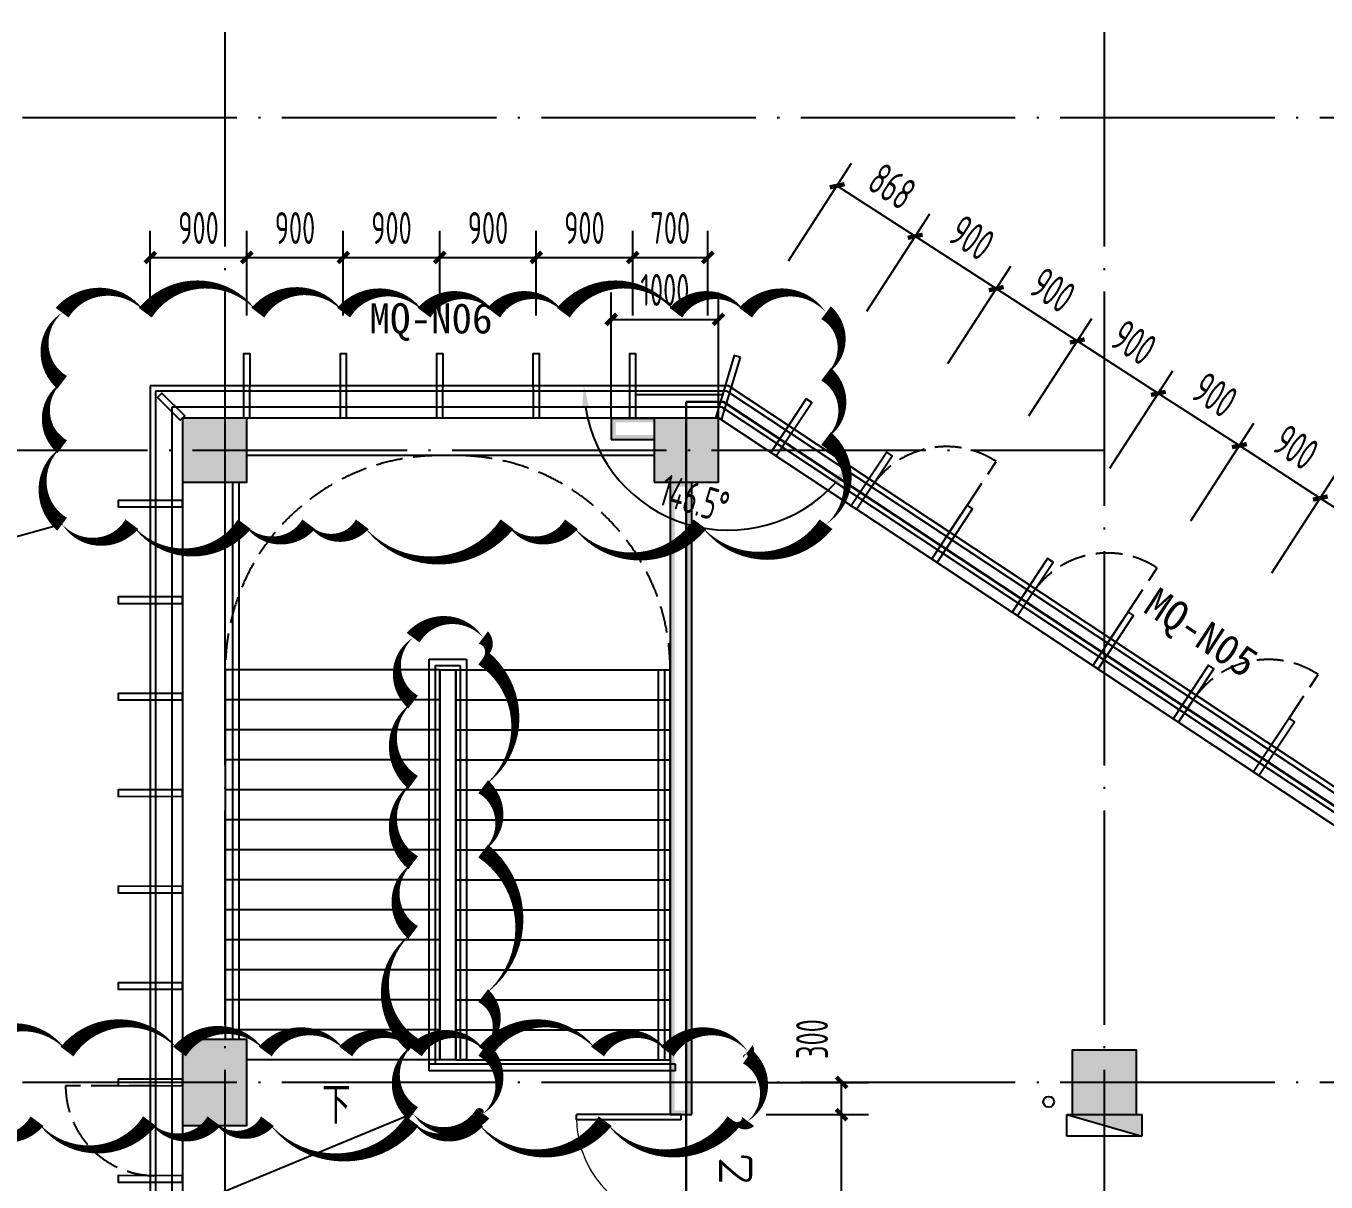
# Model space of a CAD drawing. Extents: x -228436 to 200315, y -41539 to 163917.
# Drawn here: x -2059 to 10067, y 70471 to 81258 of the extents above; entities that cross this region are included whole.
import ezdxf

# ---------------------------------------------------------------- set-up
doc = ezdxf.new("R2010")
doc.units = 0
doc.header["$LTSCALE"] = 1000
doc.header["$MEASUREMENT"] = 0
for name, pattern in [('13#楼幕墙$0$DASH', [0.35, 0.25, -0.1]), ('X-104 13#平面$0$ACAD_ISO05W100', [34, 24, -3, 0.5, -3, 0.5, -3]), ('X-104 13#平面$0$DASH', [0.35, 0.25, -0.1]), ('X-104 13#平面$0$DOTE', [2.42, 2, -0.2, 0.02, -0.2])]:
    doc.linetypes.add(name, pattern=pattern)
for name, color, linetype in [('01-标注_尺寸', 124, 'Continuous'), ('13#楼幕墙$0$A-C_幕墙龙骨', 133, 'Continuous'), ('13#楼幕墙$0$A-C_玻璃幕墙', 140, 'Continuous'), ('13#楼幕墙$0$A-C_窗', 140, 'Continuous'), ('13#楼幕墙$0$A-TECH_结构', 21, 'Continuous'), ('13#楼幕墙$0$A-金属背板', 30, 'Continuous'), ('PUB_HATCH', 8, 'Continuous'), ('PUB_WALL', 9, 'Continuous'), ('X-104 13#平面$0$02-TEXT_标注', 130, 'Continuous'), ('X-104 13#平面$0$A-E_栏杆', 232, 'Continuous'), ('X-104 13#平面$0$A-E_电梯', 171, 'Continuous'), ('X-104 13#平面$0$A-TECH_水', 3, 'Continuous'), ('X-104 13#平面$0$A-TECH_结构', 21, 'Continuous'), ('X-104 13#平面$0$A_AXIS-轴线', 36, 'X-104 13#平面$0$DOTE'), ('X-104 13#平面$0$A_STR-砌块墙', 121, 'Continuous'), ('X-104 13#平面$0$A_STR-砼柱', 51, 'Continuous'), ('X-104 13#平面$0$DIM_SYMB', 3, 'Continuous'), ('X-104 13#平面$0$DOOR_FIRE', 220, 'Continuous'), ('X-104 13#平面$0$DOOR_FIRE_TEXT', 7, 'Continuous'), ('X-104 13#平面$0$PUB_TEXT', 7, 'Continuous')]:
    doc.layers.add(name, color=color, linetype=linetype)
doc.layers.add('X-104 13#平面$0$000套内', color=226, linetype='Continuous', lineweight=30, plot=False)
doc.layers.add('X-104 13#平面$0$DIM_MODI', color=6, linetype='Continuous', plot=False)
doc.styles.add('_TCH_DIM_T3', font='ros1.shx', dxfattribs={"width": 0.705882, "bigfont": 'jd.shx'})
doc.styles.add('X-104 13#平面$0$_TCH_AXIS', font='STXIHEI_0.TTF', dxfattribs={"width": 0.75})
doc.styles.add('X-104 13#平面$0$_TCH_DIM', font='ros1.shx', dxfattribs={"width": 0.8, "bigfont": 'jd.shx'})
doc.styles.add('X-104 13#平面$0$_TCH_WINDOW', font='STXIHEI_0.TTF', dxfattribs={"width": 0.75, "height": 3.5})
doc.dimstyles.new('_TCH_ARCH&&100', dxfattribs={"dimtxt": 297.5, "dimasz": 100, "dimexe": 250, "dimexo": 300, "dimgap": 126.25, "dimtad": 1, "dimdec": 0, "dimzin": 0, "dimdsep": 46, "dimtxsty": '_TCH_DIM_T3', "dimblk": 'ARCHTICK', "dimcen": 0.09, "dimclrt": 7, "dimazin": 2, "dimtfac": 1, "dimtdec": 0, "dimtix": 1, "dimtmove": 2, "dimatfit": 3, "dimfxl": 0, "dimtolj": 1, "dimtzin": 0, "dimarcsym": 0})
doc.dimstyles.new('_TCH_ARROW&&100', dxfattribs={"dimtxt": 297.5, "dimasz": 200, "dimexe": 250, "dimexo": 300, "dimgap": 100, "dimtad": 1, "dimdec": 0, "dimzin": 0, "dimdsep": 46, "dimtxsty": '_TCH_DIM_T3', "dimcen": 0.09, "dimclrt": 7, "dimazin": 2, "dimtfac": 1, "dimtdec": 0, "dimtix": 1, "dimtmove": 2, "dimatfit": 3, "dimfxl": 0, "dimtolj": 1, "dimtzin": 0, "dimarcsym": 0})

# ---------------------------------------------------------------- blocks, each defined once
blk = doc.blocks.new('13#楼幕墙$0$A$C2CD63A88')
at = {"linetype": '13#楼幕墙$0$DASH'}
blk.add_lwpolyline([(-10, 720), (-10, -120)], dxfattribs=at)
blk.add_arc((-10, 720), 840, 270, 360, dxfattribs=at)
blk = doc.blocks.new('13#楼幕墙$0$A$C19832372')
blk.add_lwpolyline([(-384, -466), (-334, -498), (-8, 5), (-59, 38)], close=True)
blk = doc.blocks.new('*U102')
at = {"layer": '13#楼幕墙$0$A-C_幕墙龙骨', "rotation": 32.87626175215657}
blk.add_blockref('13#楼幕墙$0$A$C19832372', (40, 300), dxfattribs=at)
blk = doc.blocks.new('*U103')
at = {"layer": '13#楼幕墙$0$A-C_幕墙龙骨', "color": 0, "linetype": 'ByBlock', "lineweight": -2, "transparency": 16777216}
for p in [(0, 0), (900, 0), (1800, 0), (2700, 0), (3600, 0)]:
    blk.add_blockref('*U102', p, dxfattribs=at)
blk = doc.blocks.new('13#楼幕墙$0$A$C7A413A1D')
blk.add_lwpolyline([(-70, -300), (-10, -300), (-10, 0), (-70, 0)], close=True)
blk = doc.blocks.new('13#楼幕墙')
at = {"layer": '13#楼幕墙$0$A-C_幕墙龙骨'}
blk.add_lwpolyline([(4604, 78166), (4546, 78183), (4374, 77609), (4431, 77591)], close=True, dxfattribs=at)
at = {"layer": '13#楼幕墙$0$A-C_玻璃幕墙'}
for p, q in [((4493, 77900), (-900, 77900)), ((-900, 77900), (-900, 59700)), ((12500, 72600), (4493, 77900)), ((4478, 77850), (-850, 77850)), ((-850, 77850), (-850, 59750)), ((12485, 72550), (4478, 77850)), ((4432, 77700), (-700, 77700)), ((-700, 77700), (-700, 59900)), ((12440, 72400), (4432, 77700))]:
    blk.add_line(p, q, dxfattribs=at)
at = {"layer": '13#楼幕墙$0$A-TECH_结构'}
blk.add_lwpolyline([(4402, 77600), (-600, 77600), (-600, 60000), (21800, 60000), (21800, 61600), (58100, 61600), (58100, 81220), (53261, 85280), (38100, 76527), (38100, 72300), (12410, 72300), (4402, 77600)], dxfattribs=at)
at = {"layer": '13#楼幕墙$0$A-金属背板'}
blk.add_lwpolyline([(3630, 77820), (4437, 77820)], dxfattribs=at)
at = {"layer": '13#楼幕墙$0$A-C_幕墙龙骨'}
blk.add_blockref('*U103', (0, 77900), dxfattribs=at)
at = {"layer": '13#楼幕墙$0$A-C_幕墙龙骨', "xscale": -1, "rotation": 225.0000000000021}
blk.add_blockref('13#楼幕墙$0$A$C7A413A1D', (-572, 77628), dxfattribs=at)
at = {"layer": '13#楼幕墙$0$A-C_幕墙龙骨'}
for p, rotation in [((5278, 77740), 359.3762617522031), ((6028, 77243), 359.3762617522031), ((-1200, 76840), 122.8762617521566), ((6779, 76747), 359.3762617522031), ((7529, 76250), 359.3762617522031), ((-1200, 75940), 122.8762617521566), ((8280, 75753), 359.3762617522031), ((-1200, 75040), 122.8762617521566), ((9030, 75256), 359.3762617522031), ((9781, 74760), 359.3762617522031), ((-1200, 74140), 122.8762617521566), ((-1200, 73240), 122.8762617521566), ((-1200, 72340), 122.8762617521566), ((-1200, 71440), 122.8762617521566), ((-1200, 70540), 122.8762617521566)]:
    blk.add_blockref('13#楼幕墙$0$A$C19832372', p, dxfattribs=dict(at, rotation=rotation))
at = {"layer": '13#楼幕墙$0$A-C_窗'}
for p, rotation in [((6916, 77099), 146.5000000001334), ((8417, 76106), 146.5000579898822), ((9918, 75112), 146.5000000001286), ((-1570, 71360), 270)]:
    blk.add_blockref('13#楼幕墙$0$A$C2CD63A88', p, dxfattribs=dict(at, rotation=rotation))
blk = doc.blocks.new('X-104 13#平面$0$轴网')
at = {"layer": 'X-104 13#平面$0$A_AXIS-轴线', "linetype": 'X-104 13#平面$0$DOTE'}
for p, q in [((-200, -7401), (-200, 24620.3)), ((8000, -7401), (8000, 24620.3)), ((60408.4, 18000), (-2925, 18000)), ((60408.4, 9000), (-2925, 9000))]:
    blk.add_line(p, q, dxfattribs=at)
blk = doc.blocks.new('X-104 13#平面$0$$TwtSys$00000434')
for p, q in [((-0.5, 0.5), (-0.5, -0.5)), ((-0.5, -0.5), (0.5, 0.5)), ((0.5, 0.5), (-0.5, 0.5)), ((0.5, -0.5), (0.5, 0.5)), ((-0.5, -0.5), (0.5, -0.5))]:
    blk.add_line(p, q)
blk.add_solid([(0.5, -0.5), (0.5, 0.5), (-0.5, -0.5)])
blk = doc.blocks.new('X-104 13#平面$0$A$C55540B70')
at = {"layer": 'X-104 13#平面$0$A-TECH_水'}
blk.add_circle((-50020, 71220), 50, dxfattribs=at)
at = {"layer": 'X-104 13#平面$0$A-TECH_水', "xscale": -700, "yscale": 200, "zscale": 700, "rotation": 180}
blk.add_blockref('X-104 13#平面$0$$TwtSys$00000434', (-49500, 71000), dxfattribs=at)
blk = doc.blocks.new('X-104 13#平面$0$$DorLib2D$00000002')
for p, q in [((-0.5, 0), (-0.5, 0.4875)), ((-0.475, 0.4875), (-0.5, 0.4875)), ((-0.475, 0), (-0.475, 0.4875)), ((0.475, 0), (0.475, 0.4875)), ((0.475, 0.4875), (0.5, 0.4875)), ((0.5, 0), (0.5, 0.4875)), ((-0.5, 0), (-0.475, 0)), ((0.5, 0), (0.475, 0))]:
    blk.add_line(p, q)
at = {"lineweight": 13}
for centre, start, end in [((-0.4875, 0), 0, 88.53072), ((0.4875, 0), 91.46928, 180)]:
    blk.add_arc(centre, 0.4875, start, end, dxfattribs=at)
blk = doc.blocks.new('_FZH')
blk.add_lwpolyline([(-0.5, -0.5), (0.5, -0.5), (0.5, 0.5), (-0.5, 0.5)], close=True)
at = {"layer": 'PUB_HATCH'}
blk.add_solid([(-0.5, -0.5), (0.5, -0.5), (-0.5, 0.5), (0.5, 0.5)], dxfattribs=at)
blk = doc.blocks.new('X-104 13#平面')
at = {"layer": 'PUB_WALL'}
for points in [[(0, 77600), (-600, 77600), (-560, 77560), (-40, 77560)], [(-600, 77600), (-600, 77000), (-560, 77040), (-560, 77560)], [(0, 77000), (0, 77600), (-40, 77560), (-40, 77040)], [(3800, 77560), (3800, 77600), (3400, 77600), (3400, 77560)], [(3400, 77600), (3400, 77400), (3440, 77400), (3440, 77600)], [(4400, 77600), (3800, 77600), (3840, 77560), (4360, 77560)], [(3800, 77600), (3800, 77000), (3840, 77040), (3840, 77560)], [(4400, 77000), (4400, 77600), (4360, 77560), (4360, 77040)], [(3800, 77400), (3800, 77440), (3400, 77440), (3400, 77400)], [(-600, 77000), (0, 77000), (-40, 77040), (-560, 77040)], [(3800, 77000), (4400, 77000), (4360, 77040), (3840, 77040)], [(3950, 77000), (3950, 71100), (3990, 71140), (3990, 76960)], [(4150, 77000), (3950, 77000), (3990, 76960), (4110, 76960)], [(4150, 71100), (4150, 77000), (4110, 76960), (4110, 71140)], [(0, 71800), (-600, 71800), (-560, 71760), (-40, 71760)], [(-600, 71800), (-600, 71000), (-560, 71040), (-560, 71760)], [(0, 71000), (0, 71800), (-40, 71760), (-40, 71040)], [(8300, 71700), (7700, 71700), (7740, 71660), (8260, 71660)], [(7700, 71700), (7700, 71100), (7740, 71140), (7740, 71660)], [(8300, 71100), (8300, 71700), (8260, 71660), (8260, 71140)], [(3950, 71100), (4150, 71100), (4110, 71140), (3990, 71140)], [(7700, 71100), (8300, 71100), (8260, 71140), (7740, 71140)], [(-600, 71000), (0, 71000), (-40, 71040), (-560, 71040)]]:
    blk.add_hatch(color=256, dxfattribs=at).paths.add_polyline_path(points)
at = {"color": 8, "linetype": 'X-104 13#平面$0$DASH'}
for centre, start, end in [((1800, 75250), 90, 180), ((1950, 75250), 360, 90)]:
    blk.add_arc(centre, 2000, start, end, dxfattribs=at)
at = {"layer": 'X-104 13#平面$0$000套内'}
blk.add_lwpolyline([(4100, 77750), (4100, 68700), (-750, 68700), (-750, 59850), (21950, 59850), (21950, 61450), (58250, 61450), (58250, 71300), (48400, 71300), (48400, 73450), (53400, 73450), (53400, 80500), (58250, 80500), (58250, 81290.1), (53289, 85452.6), (37950, 76613.3), (37950, 72450), (12454.9, 72450), (4447.4, 77750)], close=True, dxfattribs=at)
at = {"layer": 'X-104 13#平面$0$A-E_栏杆'}
for p, q in [((-130, 71800), (-130, 77000)), ((-70, 71800), (-70, 77000)), ((1700, 71510), (1700, 75350)), ((1700, 75350), (2050, 75350)), ((2050, 75350), (2050, 71610)), ((1760, 71570), (1760, 75290)), ((1760, 75290), (1990, 75290)), ((1990, 75290), (1990, 71610)), ((3840, 71610), (3840, 75250)), ((3840, 75250), (3900, 75250)), ((3900, 71610), (3900, 75250)), ((4000, 71570), (1760, 71570)), ((2050, 71610), (1990, 71610)), ((3840, 71610), (3900, 71610)), ((4000, 71510), (4000, 71570)), ((4000, 71510), (1700, 71510))]:
    blk.add_line(p, q, dxfattribs=at)
at = {"layer": 'X-104 13#平面$0$A-E_电梯'}
for p, q in [((-200, 75250), (-200, 77000)), ((-200, 75250), (-200, 71800)), ((1800, 75250), (-200, 75250)), ((1800, 75250), (1800, 71610)), ((1950, 71610), (1950, 75250)), ((1950, 75250), (3950, 75250)), ((3950, 71610), (3950, 75250)), ((1800, 74970), (-200, 74970)), ((1950, 74970), (3950, 74970)), ((1800, 74690), (-200, 74690)), ((1950, 74690), (3950, 74690)), ((1800, 74410), (-200, 74410)), ((1950, 74410), (3950, 74410)), ((1800, 74130), (-200, 74130)), ((1950, 74130), (3950, 74130)), ((1800, 73850), (-200, 73850)), ((1950, 73850), (3950, 73850)), ((1800, 73570), (-200, 73570)), ((1950, 73570), (3950, 73570)), ((1800, 73290), (-200, 73290)), ((1950, 73290), (3950, 73290)), ((1800, 73010), (-200, 73010)), ((1950, 73010), (3950, 73010)), ((1800, 72730), (-200, 72730)), ((1950, 72730), (3950, 72730)), ((1800, 72450), (-200, 72450)), ((1950, 72450), (3950, 72450)), ((1800, 72170), (-200, 72170)), ((1950, 72170), (3950, 72170)), ((1800, 71890), (-200, 71890)), ((1950, 71890), (3950, 71890)), ((1800, 71610), (0, 71610)), ((1950, 71610), (3950, 71610))]:
    blk.add_line(p, q, dxfattribs=at)
blk.add_lwpolyline([(3800, 77250), (0, 77250)], dxfattribs=at)
blk.add_lwpolyline([(1800, 75250), (1950, 75250), (1950, 71610), (1800, 71610)], close=True, dxfattribs=at)
at = {"layer": 'X-104 13#平面$0$A-TECH_结构'}
blk.add_lwpolyline([(58100, 61600), (58100, 81220), (53261.3, 85280.2), (38100, 76526.8), (38100, 72300), (12409.7, 72300), (4402.3, 77600), (-600, 77600), (-600, 60000), (21800, 60000), (21800, 61600)], close=True, dxfattribs=at)
at = {"layer": 'X-104 13#平面$0$A_AXIS-轴线', "linetype": 'X-104 13#平面$0$DOTE'}
blk.add_line((-2925, 77300), (8000, 77300), dxfattribs=at)
at = {"layer": 'X-104 13#平面$0$A_STR-砌块墙'}
for p, q in [((3400, 77600), (3800, 77600)), ((3400, 77600), (3400, 77400)), ((3400, 77400), (3800, 77400)), ((3950, 77000), (3950, 71100)), ((4150, 71100), (4150, 77000)), ((3950, 71100), (4150, 71100))]:
    blk.add_line(p, q, dxfattribs=at)
at = {"layer": 'X-104 13#平面$0$DIM_MODI'}
for p, q in [((-1722.2, 76608.9), (-29811.3, 68907.7)), ((1552, 71109.8), (-29996.3, 58074.9))]:
    blk.add_line(p, q, dxfattribs=at)
for points in [[(-1722.2, 76608.9, 0, 150, 0.5), (-1072.2, 76608.9, 0, 150, 0.5), (-22.2, 76608.9, 0, 150, 0.5), (577.8, 76608.9, 0, 150, 0.5), (1077.8, 76608.9, 0, 150, 0.5), (2427.8, 76608.9, 0, 150, 0.5), (3027.8, 76608.9, 0, 150, 0.5), (4227.8, 76608.9, 0, 150, 0.5), (5403.3, 76608.9, 0, 150, 0.5), (5403.3, 77408.9, 0, 150, 0.5), (5403.3, 78008.9, 0, 150, 0.5), (5403.3, 78582.5, 0, 150, 0.5), (4653.3, 78582.5, 0, 150, 0.5), (4003.3, 78582.5, 0, 150, 0.5), (2953.3, 78582.5, 0, 150, 0.5), (2303.3, 78582.5, 0, 150, 0.5), (1653.3, 78582.5, 0, 150, 0.5), (903.3, 78582.5, 0, 150, 0.5), (103.3, 78582.5, 0, 150, 0.5), (-946.7, 78582.5, 0, 150, 0.5), (-1722.2, 78582.5, 0, 150, 0.5), (-1722.2, 77932.5, 0, 150, 0.5), (-1722.2, 77332.5, 0, 150, 0.5)], [(1552, 71109.8, 0, 150, 0.5), (2202, 71109.8, 0, 150, 0.5), (2204.6, 71109.8, 0, 150, 0.5), (2204.6, 71709.8, 0, 150, 0.5), (2204.6, 72209.8, 0, 150, 0.5), (2204.6, 73559.8, 0, 150, 0.5), (2204.6, 74159.8, 0, 150, 0.5), (2204.6, 75359.8, 0, 150, 0.5), (2204.6, 75549.9, 0, 150, 0.5), (1552, 75549.9, 0, 150, 0.5), (1552, 74949.9, 0, 150, 0.5), (1552, 74199.9, 0, 150, 0.5), (1552, 73449.9, 0, 150, 0.5), (1552, 72799.9, 0, 150, 0.5), (1552, 71749.9, 0, 150, 0.5)], [(-2606.3, 71038.6, 0, 150, 0.5), (-1956.3, 71038.6, 0, 150, 0.5), (-906.3, 71038.6, 0, 150, 0.5), (-306.3, 71038.6, 0, 150, 0.5), (193.7, 71038.6, 0, 150, 0.5), (1543.7, 71038.6, 0, 150, 0.5), (2143.7, 71038.6, 0, 150, 0.5), (3343.7, 71038.6, 0, 150, 0.5), (4543.7, 71038.6, 0, 150, 0.5), (4673, 71038.6, 0, 150, 0.5), (4673, 71638.6, 0, 150, 0.5), (4673, 71688.4, 0, 150, 0.5), (3923, 71688.4, 0, 150, 0.5), (3273, 71688.4, 0, 150, 0.5), (2223, 71688.4, 0, 150, 0.5), (1573, 71688.4, 0, 150, 0.5), (923, 71688.4, 0, 150, 0.5), (173, 71688.4, 0, 150, 0.5), (-627, 71688.4, 0, 150, 0.5), (-1677, 71688.4, 0, 150, 0.5), (-2577, 71688.4, 0, 150, 0.5), (-2606.3, 71688.4, 0, 150, 0.5), (-2606.3, 71088.4, 0, 150, 0.5)]]:
    blk.add_lwpolyline(points, format="xyseb", close=True, dxfattribs=at)
at = {"layer": 'X-104 13#平面$0$DIM_SYMB'}
blk.add_lwpolyline([(815, 71470, 0, 0, 0), (815, 76250, 0, 0, 0), (2945, 76250, 0, 0, 0), (2945, 72050, 80, 0, 0), (2945, 71750, 0, 0, 0)], format="xyseb", dxfattribs=at)
for name, p in [('X-104 13#平面$0$A$C55540B70', (57500, 0)), ('X-104 13#平面$0$轴网', (0, 62400))]:
    blk.add_blockref(name, p)
at = {"layer": 'X-104 13#平面$0$A-TECH_结构'}
blk.add_blockref('13#楼幕墙', (0, 0), dxfattribs=at)
at = {"layer": 'X-104 13#平面$0$A_STR-砼柱', "xscale": 600}
for p, yscale, zscale in [((-300, 77300), 600, 600), ((4100, 77300), 600, 600), ((-300, 71400), 800, 800), ((8000, 71400), 600, 600)]:
    blk.add_blockref('_FZH', p, dxfattribs=dict(at, yscale=yscale, zscale=zscale))
at = {"layer": 'X-104 13#平面$0$DOOR_FIRE', "xscale": 2000, "yscale": 2000, "zscale": 200, "rotation": 90}
blk.add_blockref('X-104 13#平面$0$$DorLib2D$00000002', (4050, 70100), dxfattribs=at)
at = {"layer": 'X-104 13#平面$0$02-TEXT_标注', "linetype": 'X-104 13#平面$0$ACAD_ISO05W100', "style": 'X-104 13#平面$0$_TCH_AXIS'}
blk.add_text('MQ-N06', height=281.25, dxfattribs=at).set_placement((1144.5, 78389.4))
blk.add_text('MQ-N05', height=281.25, rotation=326.5, dxfattribs=at).set_placement((8349, 75798.4))
at = {"layer": 'X-104 13#平面$0$DOOR_FIRE_TEXT', "style": 'X-104 13#平面$0$_TCH_WINDOW', "width": 0.75}
blk.add_text('乙', height=285.4, rotation=90, dxfattribs=at).set_placement((4700, 70446.1))
at = {"layer": 'X-104 13#平面$0$PUB_TEXT', "style": 'X-104 13#平面$0$_TCH_DIM', "width": 0.8}
blk.add_text('下', height=347.3, dxfattribs=at).set_placement((703.2, 71015))
blk = doc.blocks.new('_ArchTick')
at = {"color": 0, "linetype": 'ByBlock', "const_width": 0.4}
blk.add_lwpolyline([(-0.5, -0.5), (0.5, 0.5)], dxfattribs=at)
blk = doc.blocks.new('*D243')
at = {"layer": '01-标注_尺寸', "color": 0, "lineweight": -2, "transparency": 16777216}
for p, q in [((3600, 78555), (3600, 79348)), ((4300, 78555), (4300, 79348)), ((3600, 79098), (4300, 79098))]:
    blk.add_line(p, q, dxfattribs=at)
at = {"layer": 'Defpoints', "color": 0, "transparency": 16777216}
for p in [(4300, 79098), (3600, 78255), (4300, 78255)]:
    blk.add_point(p, dxfattribs=at)
at = {"layer": '01-标注_尺寸', "color": 0, "lineweight": -2, "transparency": 16777216, "xscale": 100, "yscale": 100, "zscale": 100, "rotation": 180}
blk.add_blockref('_ArchTick', (3600, 79098), dxfattribs=at)
at = {"layer": '01-标注_尺寸', "color": 0, "lineweight": -2, "transparency": 16777216, "xscale": 100, "yscale": 100, "zscale": 100}
blk.add_blockref('_ArchTick', (4300, 79098), dxfattribs=at)
at = {"layer": '01-标注_尺寸', "color": 7, "transparency": 16777216, "insert": (3950, 79373), "char_height": 297.5, "attachment_point": 5, "style": '_TCH_DIM_T3'}
blk.add_mtext('\\A1;700', dxfattribs=at)
blk = doc.blocks.new('*D244')
at = {"layer": '01-标注_尺寸', "color": 0, "lineweight": -2, "transparency": 16777216}
for p, q in [((2700, 78555), (2700, 79348)), ((3600, 78555), (3600, 79348)), ((2700, 79098), (3600, 79098))]:
    blk.add_line(p, q, dxfattribs=at)
at = {"layer": 'Defpoints', "color": 0, "transparency": 16777216}
for p in [(3600, 79098), (2700, 78255), (3600, 78255)]:
    blk.add_point(p, dxfattribs=at)
at = {"layer": '01-标注_尺寸', "color": 0, "lineweight": -2, "transparency": 16777216, "xscale": 100, "yscale": 100, "zscale": 100, "rotation": 180}
blk.add_blockref('_ArchTick', (2700, 79098), dxfattribs=at)
at = {"layer": '01-标注_尺寸', "color": 0, "lineweight": -2, "transparency": 16777216, "xscale": 100, "yscale": 100, "zscale": 100}
blk.add_blockref('_ArchTick', (3600, 79098), dxfattribs=at)
at = {"layer": '01-标注_尺寸', "color": 7, "transparency": 16777216, "insert": (3150, 79373), "char_height": 297.5, "attachment_point": 5, "style": '_TCH_DIM_T3'}
blk.add_mtext('\\A1;900', dxfattribs=at)
blk = doc.blocks.new('*D245')
at = {"layer": '01-标注_尺寸', "color": 0, "lineweight": -2, "transparency": 16777216}
for p, q in [((1800, 78555), (1800, 79348)), ((2700, 78555), (2700, 79348)), ((1800, 79098), (2700, 79098))]:
    blk.add_line(p, q, dxfattribs=at)
at = {"layer": 'Defpoints', "color": 0, "transparency": 16777216}
for p in [(2700, 79098), (1800, 78255), (2700, 78255)]:
    blk.add_point(p, dxfattribs=at)
at = {"layer": '01-标注_尺寸', "color": 0, "lineweight": -2, "transparency": 16777216, "xscale": 100, "yscale": 100, "zscale": 100, "rotation": 180}
blk.add_blockref('_ArchTick', (1800, 79098), dxfattribs=at)
at = {"layer": '01-标注_尺寸', "color": 0, "lineweight": -2, "transparency": 16777216, "xscale": 100, "yscale": 100, "zscale": 100}
blk.add_blockref('_ArchTick', (2700, 79098), dxfattribs=at)
at = {"layer": '01-标注_尺寸', "color": 7, "transparency": 16777216, "insert": (2250, 79373), "char_height": 297.5, "attachment_point": 5, "style": '_TCH_DIM_T3'}
blk.add_mtext('\\A1;900', dxfattribs=at)
blk = doc.blocks.new('*D246')
at = {"layer": '01-标注_尺寸', "color": 0, "lineweight": -2, "transparency": 16777216}
for p, q in [((900, 78555), (900, 79348)), ((1800, 78555), (1800, 79348)), ((900, 79098), (1800, 79098))]:
    blk.add_line(p, q, dxfattribs=at)
at = {"layer": 'Defpoints', "color": 0, "transparency": 16777216}
for p in [(1800, 79098), (900, 78255), (1800, 78255)]:
    blk.add_point(p, dxfattribs=at)
at = {"layer": '01-标注_尺寸', "color": 0, "lineweight": -2, "transparency": 16777216, "xscale": 100, "yscale": 100, "zscale": 100, "rotation": 180}
blk.add_blockref('_ArchTick', (900, 79098), dxfattribs=at)
at = {"layer": '01-标注_尺寸', "color": 0, "lineweight": -2, "transparency": 16777216, "xscale": 100, "yscale": 100, "zscale": 100}
blk.add_blockref('_ArchTick', (1800, 79098), dxfattribs=at)
at = {"layer": '01-标注_尺寸', "color": 7, "transparency": 16777216, "insert": (1350, 79373), "char_height": 297.5, "attachment_point": 5, "style": '_TCH_DIM_T3'}
blk.add_mtext('\\A1;900', dxfattribs=at)
blk = doc.blocks.new('*D247')
at = {"layer": '01-标注_尺寸', "color": 0, "lineweight": -2, "transparency": 16777216}
for p, q in [((0, 78555), (0, 79348)), ((900, 78555), (900, 79348)), ((0, 79098), (900, 79098))]:
    blk.add_line(p, q, dxfattribs=at)
at = {"layer": 'Defpoints', "color": 0, "transparency": 16777216}
for p in [(900, 79098), (0, 78255), (900, 78255)]:
    blk.add_point(p, dxfattribs=at)
at = {"layer": '01-标注_尺寸', "color": 0, "lineweight": -2, "transparency": 16777216, "xscale": 100, "yscale": 100, "zscale": 100, "rotation": 180}
blk.add_blockref('_ArchTick', (0, 79098), dxfattribs=at)
at = {"layer": '01-标注_尺寸', "color": 0, "lineweight": -2, "transparency": 16777216, "xscale": 100, "yscale": 100, "zscale": 100}
blk.add_blockref('_ArchTick', (900, 79098), dxfattribs=at)
at = {"layer": '01-标注_尺寸', "color": 7, "transparency": 16777216, "insert": (450, 79373), "char_height": 297.5, "attachment_point": 5, "style": '_TCH_DIM_T3'}
blk.add_mtext('\\A1;900', dxfattribs=at)
blk = doc.blocks.new('*D248')
at = {"layer": '01-标注_尺寸', "color": 0, "lineweight": -2, "transparency": 16777216}
for p, q in [((-900, 78555), (-900, 79348)), ((0, 78555), (0, 79348)), ((-900, 79098), (0, 79098))]:
    blk.add_line(p, q, dxfattribs=at)
at = {"layer": 'Defpoints', "color": 0, "transparency": 16777216}
for p in [(0, 79098), (-900, 78255), (0, 78255)]:
    blk.add_point(p, dxfattribs=at)
at = {"layer": '01-标注_尺寸', "color": 0, "lineweight": -2, "transparency": 16777216, "xscale": 100, "yscale": 100, "zscale": 100, "rotation": 180}
blk.add_blockref('_ArchTick', (-900, 79098), dxfattribs=at)
at = {"layer": '01-标注_尺寸', "color": 0, "lineweight": -2, "transparency": 16777216, "xscale": 100, "yscale": 100, "zscale": 100}
blk.add_blockref('_ArchTick', (0, 79098), dxfattribs=at)
at = {"layer": '01-标注_尺寸', "color": 7, "transparency": 16777216, "insert": (-450, 79373), "char_height": 297.5, "attachment_point": 5, "style": '_TCH_DIM_T3'}
blk.add_mtext('\\A1;900', dxfattribs=at)
blk = doc.blocks.new('*D249')
at = {"layer": '01-标注_尺寸', "color": 0, "lineweight": -2, "transparency": 16777216}
for p, q in [((5054, 79067), (5642, 79977)), ((5507, 79767), (6235, 79296)), ((5783, 78596), (6371, 79506))]:
    blk.add_line(p, q, dxfattribs=at)
at = {"layer": 'Defpoints', "color": 0, "transparency": 16777216}
for p in [(6235, 79296), (4892, 78815), (5620, 78344)]:
    blk.add_point(p, dxfattribs=at)
at = {"layer": '01-标注_尺寸', "color": 0, "lineweight": -2, "transparency": 16777216, "xscale": 100, "yscale": 100, "zscale": 100}
for p, rotation in [((5507, 79767), 147.1237382477921), ((6235, 79296), 327.1237382477922)]:
    blk.add_blockref('_ArchTick', p, dxfattribs=dict(at, rotation=rotation))
at = {"layer": '01-标注_尺寸', "color": 7, "transparency": 16777216, "insert": (6020, 79762), "char_height": 297.5, "attachment_point": 5, "rotation": 327.1237, "style": '_TCH_DIM_T3'}
blk.add_mtext('\\A1;868', dxfattribs=at)
blk = doc.blocks.new('*D250')
at = {"layer": '01-标注_尺寸', "color": 0, "lineweight": -2, "transparency": 16777216}
for p, q in [((5783, 78596), (6371, 79506)), ((6235, 79296), (6991, 78807)), ((6539, 78108), (7127, 79017))]:
    blk.add_line(p, q, dxfattribs=at)
at = {"layer": 'Defpoints', "color": 0, "transparency": 16777216}
for p in [(6991, 78807), (5620, 78344), (6376, 77856)]:
    blk.add_point(p, dxfattribs=at)
at = {"layer": '01-标注_尺寸', "color": 0, "lineweight": -2, "transparency": 16777216, "xscale": 100, "yscale": 100, "zscale": 100}
for p, rotation in [((6235, 79296), 147.1237382477921), ((6991, 78807), 327.1237382477922)]:
    blk.add_blockref('_ArchTick', p, dxfattribs=dict(at, rotation=rotation))
at = {"layer": '01-标注_尺寸', "color": 7, "transparency": 16777216, "insert": (6763, 79282), "char_height": 297.5, "attachment_point": 5, "rotation": 327.1237, "style": '_TCH_DIM_T3'}
blk.add_mtext('\\A1;900', dxfattribs=at)
blk = doc.blocks.new('*D251')
at = {"layer": '01-标注_尺寸', "color": 0, "lineweight": -2, "transparency": 16777216}
for p, q in [((6539, 78108), (7127, 79017)), ((6991, 78807), (7747, 78319)), ((7295, 77619), (7883, 78529))]:
    blk.add_line(p, q, dxfattribs=at)
at = {"layer": 'Defpoints', "color": 0, "transparency": 16777216}
for p in [(7747, 78319), (6376, 77856), (7132, 77367)]:
    blk.add_point(p, dxfattribs=at)
at = {"layer": '01-标注_尺寸', "color": 0, "lineweight": -2, "transparency": 16777216, "xscale": 100, "yscale": 100, "zscale": 100}
for p, rotation in [((6991, 78807), 147.1237382477917), ((7747, 78319), 327.1237382477917)]:
    blk.add_blockref('_ArchTick', p, dxfattribs=dict(at, rotation=rotation))
at = {"layer": '01-标注_尺寸', "color": 7, "transparency": 16777216, "insert": (7518, 78794), "char_height": 297.5, "attachment_point": 5, "rotation": 327.1237, "style": '_TCH_DIM_T3'}
blk.add_mtext('\\A1;900', dxfattribs=at)
blk = doc.blocks.new('*D252')
at = {"layer": '01-标注_尺寸', "color": 0, "lineweight": -2, "transparency": 16777216}
for p, q in [((7295, 77619), (7883, 78529)), ((7747, 78319), (8503, 77830)), ((8051, 77131), (8639, 78040))]:
    blk.add_line(p, q, dxfattribs=at)
at = {"layer": 'Defpoints', "color": 0, "transparency": 16777216}
for p in [(8503, 77830), (7132, 77367), (7888, 76879)]:
    blk.add_point(p, dxfattribs=at)
at = {"layer": '01-标注_尺寸', "color": 0, "lineweight": -2, "transparency": 16777216, "xscale": 100, "yscale": 100, "zscale": 100}
for p, rotation in [((7747, 78319), 147.1237382477923), ((8503, 77830), 327.1237382477922)]:
    blk.add_blockref('_ArchTick', p, dxfattribs=dict(at, rotation=rotation))
at = {"layer": '01-标注_尺寸', "color": 7, "transparency": 16777216, "insert": (8274, 78305), "char_height": 297.5, "attachment_point": 5, "rotation": 327.1237, "style": '_TCH_DIM_T3'}
blk.add_mtext('\\A1;900', dxfattribs=at)
blk = doc.blocks.new('*D253')
at = {"layer": '01-标注_尺寸', "color": 0, "lineweight": -2, "transparency": 16777216}
for p, q in [((8051, 77131), (8639, 78040)), ((8503, 77830), (9259, 77342)), ((8806, 76642), (9394, 77552))]:
    blk.add_line(p, q, dxfattribs=at)
at = {"layer": 'Defpoints', "color": 0, "transparency": 16777216}
for p in [(9259, 77342), (7888, 76879), (8644, 76390)]:
    blk.add_point(p, dxfattribs=at)
at = {"layer": '01-标注_尺寸', "color": 0, "lineweight": -2, "transparency": 16777216, "xscale": 100, "yscale": 100, "zscale": 100}
for p, rotation in [((8503, 77830), 147.1237382477918), ((9259, 77342), 327.1237382477919)]:
    blk.add_blockref('_ArchTick', p, dxfattribs=dict(at, rotation=rotation))
at = {"layer": '01-标注_尺寸', "color": 7, "transparency": 16777216, "insert": (9030, 77817), "char_height": 297.5, "attachment_point": 5, "rotation": 327.1237, "style": '_TCH_DIM_T3'}
blk.add_mtext('\\A1;900', dxfattribs=at)
blk = doc.blocks.new('*D254')
at = {"layer": '01-标注_尺寸', "color": 0, "lineweight": -2, "transparency": 16777216}
for p, q in [((8806, 76642), (9394, 77552)), ((9259, 77342), (10014, 76853)), ((9562, 76154), (10150, 77063))]:
    blk.add_line(p, q, dxfattribs=at)
at = {"layer": 'Defpoints', "color": 0, "transparency": 16777216}
for p in [(10014, 76853), (8644, 76390), (9399, 75902)]:
    blk.add_point(p, dxfattribs=at)
at = {"layer": '01-标注_尺寸', "color": 0, "lineweight": -2, "transparency": 16777216, "xscale": 100, "yscale": 100, "zscale": 100}
for p, rotation in [((9259, 77342), 147.1237382477921), ((10014, 76853), 327.1237382477921)]:
    blk.add_blockref('_ArchTick', p, dxfattribs=dict(at, rotation=rotation))
at = {"layer": '01-标注_尺寸', "color": 7, "transparency": 16777216, "insert": (9786, 77328), "char_height": 297.5, "attachment_point": 5, "rotation": 327.1237, "style": '_TCH_DIM_T3'}
blk.add_mtext('\\A1;900', dxfattribs=at)
blk = doc.blocks.new('*D255')
at = {"layer": '01-标注_尺寸', "color": 0, "lineweight": -2, "transparency": 16777216}
for p, q in [((9562, 76154), (10150, 77063)), ((10014, 76853), (10770, 76365)), ((10318, 75665), (10906, 76575))]:
    blk.add_line(p, q, dxfattribs=at)
at = {"layer": 'Defpoints', "color": 0, "transparency": 16777216}
for p in [(10770, 76365), (9399, 75902), (10155, 75413)]:
    blk.add_point(p, dxfattribs=at)
at = {"layer": '01-标注_尺寸', "color": 0, "lineweight": -2, "transparency": 16777216, "xscale": 100, "yscale": 100, "zscale": 100}
for p, rotation in [((10014, 76853), 147.1237382477923), ((10770, 76365), 327.1237382477923)]:
    blk.add_blockref('_ArchTick', p, dxfattribs=dict(at, rotation=rotation))
at = {"layer": '01-标注_尺寸', "color": 7, "transparency": 16777216, "insert": (10542, 76840), "char_height": 297.5, "attachment_point": 5, "rotation": 327.1237, "style": '_TCH_DIM_T3'}
blk.add_mtext('\\A1;900', dxfattribs=at)
blk = doc.blocks.new('*D332')
at = {"layer": '01-标注_尺寸', "color": 0, "lineweight": -2, "transparency": 16777216}
for p, q in [((4844, 71400), (5798, 71400)), ((5548, 71100), (5548, 71400)), ((4844, 71100), (5798, 71100))]:
    blk.add_line(p, q, dxfattribs=at)
at = {"layer": 'Defpoints', "color": 0, "transparency": 16777216}
for p in [(4544, 71400), (5548, 71400), (4544, 71100)]:
    blk.add_point(p, dxfattribs=at)
at = {"layer": '01-标注_尺寸', "color": 0, "lineweight": -2, "transparency": 16777216, "xscale": 100, "yscale": 100, "zscale": 100}
for p, rotation in [((5548, 71400), 90), ((5548, 71100), 270)]:
    blk.add_blockref('_ArchTick', p, dxfattribs=dict(at, rotation=rotation))
at = {"layer": '01-标注_尺寸', "color": 7, "transparency": 16777216, "insert": (5273, 71805), "char_height": 297.5, "attachment_point": 5, "rotation": 90, "style": '_TCH_DIM_T3'}
blk.add_mtext('\\A1;300', dxfattribs=at)
blk = doc.blocks.new('*D333')
at = {"layer": '01-标注_尺寸', "color": 0, "lineweight": -2, "transparency": 16777216}
for p, q in [((4844, 71100), (5798, 71100)), ((5548, 69100), (5548, 71100)), ((4844, 69100), (5798, 69100))]:
    blk.add_line(p, q, dxfattribs=at)
at = {"layer": 'Defpoints', "color": 0, "transparency": 16777216}
for p in [(4544, 71100), (5548, 71100), (4544, 69100)]:
    blk.add_point(p, dxfattribs=at)
at = {"layer": '01-标注_尺寸', "color": 0, "lineweight": -2, "transparency": 16777216, "xscale": 100, "yscale": 100, "zscale": 100}
for p, rotation in [((5548, 71100), 90), ((5548, 69100), 270)]:
    blk.add_blockref('_ArchTick', p, dxfattribs=dict(at, rotation=rotation))
at = {"layer": '01-标注_尺寸', "color": 7, "transparency": 16777216, "insert": (5273, 70100), "char_height": 297.5, "attachment_point": 5, "rotation": 90, "style": '_TCH_DIM_T3'}
blk.add_mtext('\\A1;2000', dxfattribs=at)
blk = doc.blocks.new('*D627')
at = {"layer": '01-标注_尺寸', "color": 0, "lineweight": -2, "transparency": 16777216}
for p, q in [((3686, 77900), (2895, 77900)), ((5165, 77455), (5825, 77018))]:
    blk.add_line(p, q, dxfattribs=at)
blk.add_arc((4493, 77900), 1347, 188.5131, 317.9869, dxfattribs=at)
at = {"layer": '01-标注_尺寸', "color": 0, "transparency": 16777216}
for points in [[(3127, 77698), (3193, 77703), (3145, 77900)], [(5467, 77019), (5520, 76978), (5616, 77156)]]:
    blk.add_solid(points, dxfattribs=at)
at = {"layer": 'Defpoints', "color": 0, "transparency": 16777216}
for p in [(3986, 77900), (4493, 77900), (4915, 77620), (3606, 76886)]:
    blk.add_point(p, dxfattribs=at)
at = {"layer": '01-标注_尺寸', "color": 7, "transparency": 16777216, "insert": (4176, 76848), "char_height": 297.5, "attachment_point": 5, "rotation": 343.25, "style": '_TCH_DIM_T3'}
blk.add_mtext('\\A1;146.5°', dxfattribs=at)
blk = doc.blocks.new('*D654')
at = {"layer": '01-标注_尺寸', "color": 0, "lineweight": -2, "transparency": 16777216}
for p, q in [((3400, 77600), (3400, 78770)), ((4400, 77600), (4400, 78770)), ((3400, 78520), (4400, 78520))]:
    blk.add_line(p, q, dxfattribs=at)
at = {"layer": 'Defpoints', "color": 0, "transparency": 16777216}
for p in [(4400, 78520), (3400, 77300), (4400, 77300)]:
    blk.add_point(p, dxfattribs=at)
at = {"layer": '01-标注_尺寸', "color": 0, "lineweight": -2, "transparency": 16777216, "xscale": 100, "yscale": 100, "zscale": 100, "rotation": 180}
blk.add_blockref('_ArchTick', (3400, 78520), dxfattribs=at)
at = {"layer": '01-标注_尺寸', "color": 0, "lineweight": -2, "transparency": 16777216, "xscale": 100, "yscale": 100, "zscale": 100}
blk.add_blockref('_ArchTick', (4400, 78520), dxfattribs=at)
at = {"layer": '01-标注_尺寸', "color": 7, "transparency": 16777216, "insert": (3900, 78795), "char_height": 297.5, "attachment_point": 5, "style": '_TCH_DIM_T3'}
blk.add_mtext('\\A1;1000', dxfattribs=at)

msp = doc.modelspace()

# ---------------------------------------------------------------- linework, layer by layer
msp.add_line((1760, 71570), (1700, 71570))

# ---------------------------------------------------------------- block references
msp.add_blockref('X-104 13#平面', (0, 0))

# ---------------------------------------------------------------- dimensions: what is measured, and where the dimension line sits
at = {"layer": '01-标注_尺寸'}
for base, p1, p2, picture, middle in [((6235.4, 79295.8), (4891.6, 78815.3), (5620.4, 78344.2), '*D249', (6020.3, 79762.2)), ((6991.2, 78807.2), (5620.4, 78344.2), (6376.2, 77855.7), '*D250', (6762.6, 79282.5)), ((7747, 78318.7), (6376.2, 77855.7), (7132, 77367.2), '*D251', (7518.4, 78793.9)), ((8502.9, 77830.2), (7132, 77367.2), (7887.8, 76878.7), '*D252', (8274.2, 78305.4)), ((9258.7, 77341.7), (7887.8, 76878.7), (8643.6, 76390.1), '*D253', (9030, 77816.9)), ((10014.5, 76853.2), (8643.6, 76390.1), (9399.5, 75901.6), '*D254', (9785.9, 77328.4)), ((10770.3, 76364.7), (9399.5, 75901.6), (10155.3, 75413.1), '*D255', (10541.7, 76839.9))]:
    dim = msp.add_linear_dim(base=base, p1=p1, p2=p2, angle=327.12374, dimstyle='_TCH_ARCH&&100', override={"dimgap": 0}, dxfattribs=at)
    dim.commit()
    dim.dimension.update_dxf_attribs({"geometry": picture, "text_midpoint": middle, "dimtype": 161, "text_rotation": 327.12374})
for p1, p2, distance, picture, middle in [((-900, 78255.3), (0, 78255.3), 842.4, '*D248', (-450, 79372.7)), ((0, 78255.3), (900, 78255.3), 842.4, '*D247', (450, 79372.7)), ((900, 78255.3), (1800, 78255.3), 842.4, '*D246', (1350, 79372.7)), ((1800, 78255.3), (2700, 78255.3), 842.4, '*D245', (2250, 79372.7)), ((2700, 78255.3), (3600, 78255.3), 842.4, '*D244', (3150, 79372.7)), ((3600, 78255.3), (4300, 78255.3), 842.4, '*D243', (3950, 79372.7)), ((3400, 77300), (4400, 77300), 1220.1, '*D654', (3900, 78795.1)), ((4544.2, 69100), (4544.2, 71100), -1004.2, '*D333', (5273.4, 70100))]:
    dim = msp.add_aligned_dim(p1=p1, p2=p2, distance=distance, dimstyle='_TCH_ARCH&&100', dxfattribs=at)
    dim.commit()
    dim.dimension.update_dxf_attribs({"geometry": picture, "text_midpoint": middle})
dim = msp.add_angular_dim_3p(base=(3605.7, 76885.8), center=(4492.6, 77900), p1=(3985.8, 77900), p2=(4915.2, 77620.3), dimstyle='_TCH_ARROW&&100', dxfattribs=at)
dim.commit()
dim.dimension.update_dxf_attribs({"geometry": '*D627', "text_midpoint": (4176, 76848.1)})
dim = msp.add_linear_dim(base=(5548.4, 71400), p1=(4544.2, 71100), p2=(4544.2, 71400), angle=90, dimstyle='_TCH_ARCH&&100', dxfattribs=at)
dim.commit()
dim.dimension.update_dxf_attribs({"geometry": '*D332', "text_midpoint": (5273.4, 71804.7), "dimtype": 161})

doc.saveas('drawing.dxf')
